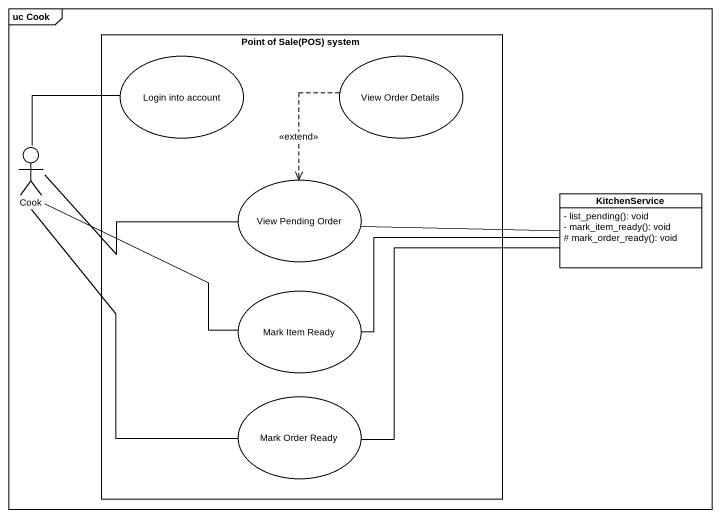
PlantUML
@startuml
mainframe uc Cook
allowmixing
hide circle
hide empty members
skinparam classAttributeIconSize 0
rectangle "Point of Sale(POS) system" as Point_of_Sale_POS_system {
  usecase "Login into account" as Login_into_account
  usecase "View Order Details" as View_Order_Details
  usecase "View Pending Order" as View_Pending_Order
  usecase "Mark Item Ready" as Mark_Item_Ready
  usecase "Mark Order Ready" as Mark_Order_Ready
}
actor Cook
class KitchenService {
  - list_pending(): void
  - mark_item_ready(): void
  # mark_order_ready(): void
}
Login_into_account -- Cook
View_Order_Details ..> View_Pending_Order : <<extend>>
View_Pending_Order -left- Cook
View_Pending_Order -right- KitchenService
Mark_Item_Ready -left- Cook
Mark_Item_Ready -right- KitchenService
Mark_Order_Ready -up- Cook
Mark_Order_Ready -up- KitchenService
@enduml
